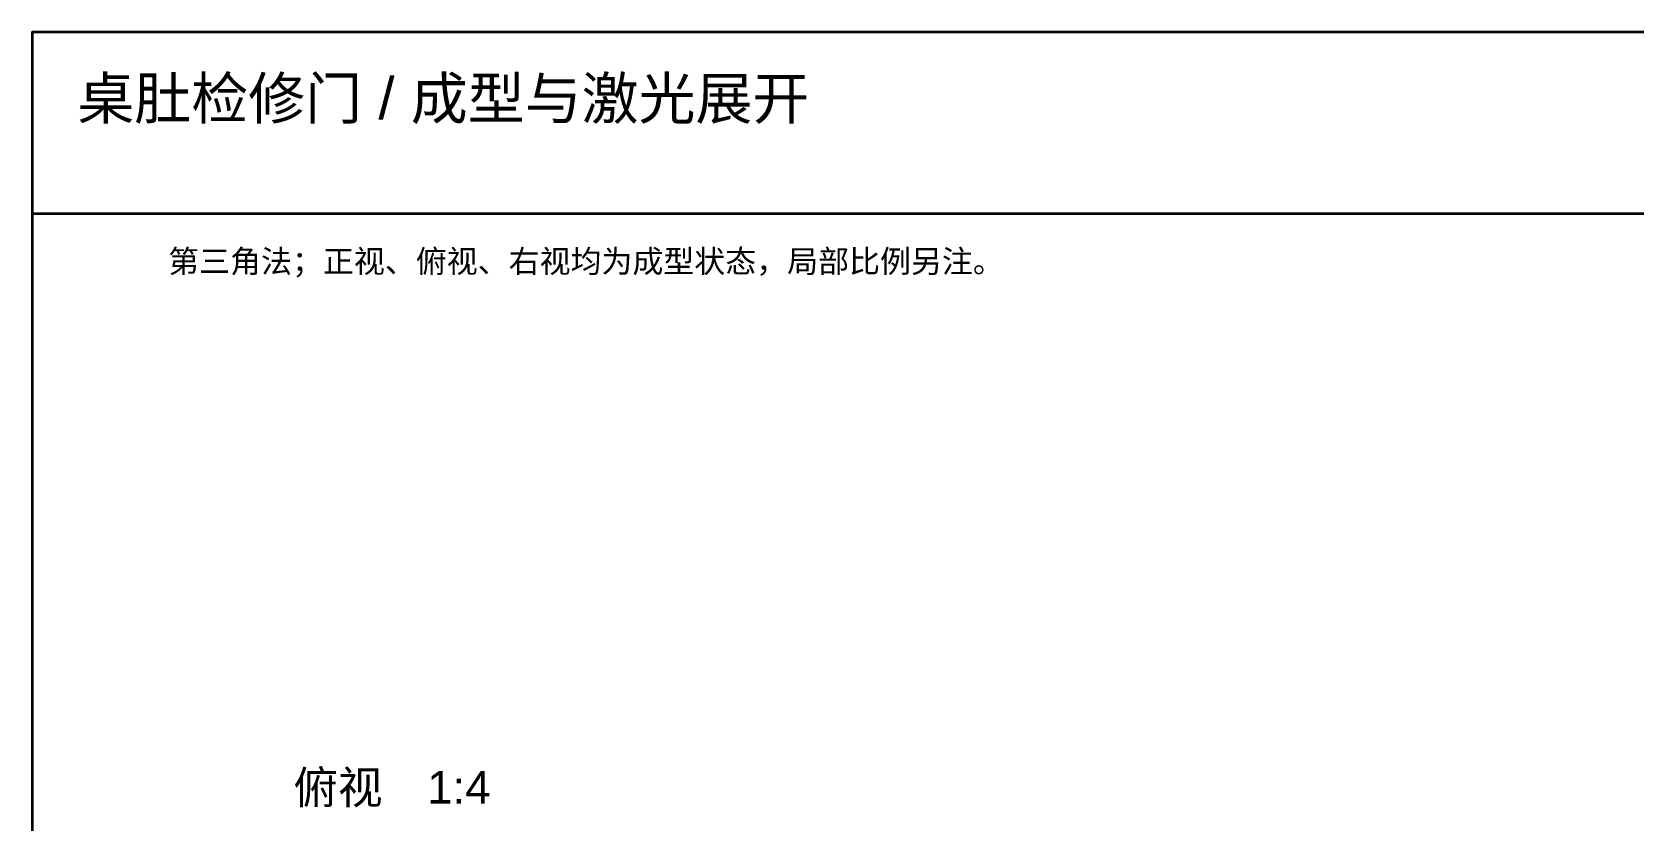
# Model space of a CAD drawing. Header units: millimetres. Extents: x 5 to 252589, y 5 to 415.
# Drawn here: x 132005 to 132181.5, y 328.1 to 415 of the extents above; entities that cross this region are included whole.
import ezdxf

# ---------------------------------------------------------------- set-up
doc = ezdxf.new("R2010")
doc.units = ezdxf.units.MM
doc.layers.add('FRAME', color=7, linetype='Continuous', lineweight=35)
doc.layers.add('NOTE', color=7, linetype='Continuous', lineweight=18)
doc.styles.add('CN', font='Arial Unicode.ttf')

msp = doc.modelspace()

# ---------------------------------------------------------------- linework, layer by layer
at = {"layer": 'FRAME'}
msp.add_line((132005, 395), (132589, 395), dxfattribs=at)
msp.add_lwpolyline([(132005, 5), (132589, 5), (132589, 415), (132005, 415)], close=True, dxfattribs=at)

# ---------------------------------------------------------------- texts
at = {"layer": 'NOTE', "attachment_point": 1, "style": 'CN'}
for s, insert, char_height, width in [('桌肚检修门 / 成型与激光展开', (132010, 410), 4.6, 484), ('第三角法；正视、俯视、右视均为成型状态，局部比例另注。', (132020, 391), 2.5, 360), ('俯视\u30001:4', (132033.8, 333.6), 3.6, 180)]:
    msp.add_mtext(s, dxfattribs=dict(at, insert=insert, char_height=char_height, width=width))

doc.saveas('drawing.dxf')
